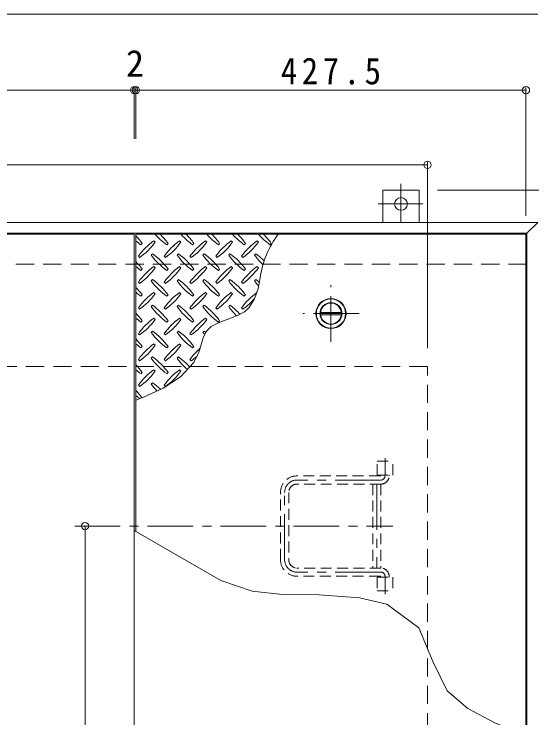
# Model space of a CAD drawing. Units: millimetres at full size, sheet at 1:10. Extents: x -2635 to 2730, y -1962 to 1900.
# Drawn here: x -1095 to -528, y 1093 to 1865 of the extents above; entities that cross this region are included whole.
import ezdxf
from ezdxf.enums import TextEntityAlignment as Align

# ---------------------------------------------------------------- set-up
doc = ezdxf.new("R2010")
doc.units = ezdxf.units.MM
doc.header["$LTSCALE"] = 10
doc.header["$PDMODE"] = 32
doc.header["$PDSIZE"] = 8
for name, pattern in [('CHAIN1', [8, 5, -1, 1, -1]), ('DASHED1', [1.8, 1.2, -0.6]), ('DASHED2', [3, 2, -1])]:
    doc.linetypes.add(name, pattern=pattern)
for name, color, linetype, lineweight in [('0-1_躯体', 2, 'CHAIN1', 9), ('0-2_仕上', 3, 'Continuous', 9), ('0-3_建具', 4, 'Continuous', 9), ('0-5_寸法', 4, 'Continuous', 9), ('0-6_ハッチ', 6, 'DASHED1', 9), ('0-9', 134, 'Continuous', 5), ('0-C', 4, 'Continuous', 9), ('0-E', 3, 'Continuous', 9), ('0-F', 7, 'Continuous', 9)]:
    doc.layers.add(name, color=color, linetype=linetype, lineweight=lineweight)
doc.styles.add('ＭＳ ゴシック', font='')
doc.styles.get('ＭＳ ゴシック').set_extended_font_data('MS Gothic')

msp = doc.modelspace()

# ---------------------------------------------------------------- linework, layer by layer
at = {"layer": '0-1_躯体', "linetype": 'DASHED2'}
for p, q in [((-533.28, 1590.72), (-2251.28, 1590.72)), ((-642.28, 1478.72), (-2142.28, 1478.72)), ((-642.28, 628.72), (-642.28, 1478.72))]:
    msp.add_line(p, q, dxfattribs=at)
at = {"layer": '0-1_躯体'}
for p, q in [((-748.03, 1505.72), (-748.03, 1567.72)), ((-717.03, 1536.72), (-779.03, 1536.72))]:
    msp.add_line(p, q, dxfattribs=at)
at = {"layer": '0-2_仕上'}
for p, q in [((-1391.28, 1623.72), (-963.78, 1623.72)), ((-963.78, 1623.72), (-963.78, 483.72)), ((-961.78, 1623.72), (-534.28, 1623.72)), ((-961.78, 1297.84), (-961.78, 1623.72)), ((-534.28, 1623.72), (-534.28, 483.72))]:
    msp.add_line(p, q, dxfattribs=at)
msp.add_circle((-748.03, 1536.72), 16.5, dxfattribs=at)
at = {"layer": '0-3_建具'}
for p, q in [((-2263.28, 1636.72), (-521.28, 1636.72)), ((-521.28, 1636.72), (-533.28, 1624.72)), ((-2251.28, 1624.72), (-533.28, 1624.72)), ((-533.28, 482.72), (-533.28, 1624.72))]:
    msp.add_line(p, q, dxfattribs=at)
at = {"layer": '0-5_寸法', "color": 7}
msp.add_line((-868.65, 1244.07), (-963.78, 1299), dxfattribs=at)
for points in [[(-635.98, 1154.58), (-651.8, 1192.04), (-686.76, 1218.27), (-716.73, 1224.92), (-760.85, 1228.25), (-801.22, 1228.67), (-834.52, 1232.42), (-868.65, 1244.07)], [(-598.06, 1103.9), (-620.63, 1123.14), (-635.98, 1154.58)], [(-533.28, 1074.1), (-567.82, 1087.47), (-598.06, 1103.9)]]:
    msp.add_lwpolyline(points, dxfattribs=at)
at = {"layer": '0-6_ハッチ', "color": 5, "lineweight": 5}
for p, q in [((-697.43, 1374.72), (-680.13, 1374.72)), ((-697.43, 1359.72), (-697.43, 1374.72)), ((-680.13, 1359.72), (-680.13, 1374.72)), ((-697.43, 1359.72), (-680.13, 1359.72)), ((-697.43, 1247.72), (-680.13, 1247.72)), ((-697.43, 1247.72), (-697.43, 1232.72)), ((-680.13, 1247.72), (-680.13, 1232.72)), ((-697.43, 1232.72), (-680.13, 1232.72))]:
    msp.add_line(p, q, dxfattribs=at)
at = {"layer": '0-6_ハッチ', "linetype": 'CHAIN1'}
for p, q in [((-688.78, 1358.72), (-688.78, 1378.08)), ((-693.28, 1354.22), (-785.28, 1354.22)), ((-798.78, 1266.72), (-798.78, 1340.72)), ((-1028.91, 1303.72), (-680.14, 1303.72)), ((-693.28, 1253.22), (-785.28, 1253.22)), ((-688.78, 1248.72), (-688.78, 1229.11))]:
    msp.add_line(p, q, dxfattribs=at)
at = {"layer": '0-6_ハッチ'}
for p, q in [((-694.28, 1358.72), (-785.28, 1358.72)), ((-684.28, 1358.72), (-684.28, 1359.72)), ((-693.28, 1349.72), (-785.28, 1349.72)), ((-803.28, 1266.72), (-803.28, 1340.72)), ((-794.28, 1340.72), (-794.28, 1266.72)), ((-693.28, 1257.72), (-785.28, 1257.72)), ((-694.28, 1248.72), (-785.28, 1248.72)), ((-684.28, 1248.72), (-684.28, 1247.72))]:
    msp.add_line(p, q, dxfattribs=at)
for centre, radius, start, end in [((-785.28, 1340.72), 18, 90, 180), ((-694.28, 1359.72), 1, 270, 0), ((-693.28, 1358.72), 9, 270, 0), ((-785.28, 1340.72), 9, 90, 180), ((-785.28, 1266.72), 18, 180, 270), ((-785.28, 1266.72), 9, 180, 270), ((-693.28, 1248.72), 9, 0, 90), ((-694.28, 1247.72), 1, 0, 90)]:
    msp.add_arc(centre, radius, start, end, dxfattribs=at)
at = {"layer": '0-6_ハッチ', "linetype": 'CHAIN1'}
for centre, radius, start, end in [((-693.28, 1358.72), 4.5, 270, 0), ((-785.28, 1340.72), 13.5, 90, 180), ((-785.28, 1266.72), 13.5, 180, 270), ((-693.28, 1248.72), 4.5, 0, 90)]:
    msp.add_arc(centre, radius, start, end, dxfattribs=at)
at = {"layer": '0-9'}
for p, q in [((-956.28, 1612.24), (-954.87, 1613.66)), ((-940.73, 1615.07), (-942.14, 1616.49)), ((-928, 1612.24), (-926.58, 1613.66)), ((-912.44, 1615.07), (-913.86, 1616.49)), ((-899.71, 1612.24), (-898.3, 1613.66)), ((-884.16, 1615.07), (-885.57, 1616.49)), ((-871.43, 1612.24), (-870.02, 1613.66)), ((-855.87, 1615.07), (-857.29, 1616.49)), ((-843.15, 1612.24), (-841.73, 1613.66)), ((-827.59, 1615.07), (-829, 1616.49)), ((-814.86, 1612.24), (-813.45, 1613.66)), ((-959.11, 1599.52), (-957.7, 1598.1)), ((-943.56, 1602.34), (-944.97, 1600.93)), ((-930.83, 1599.52), (-929.41, 1598.1)), ((-915.27, 1602.34), (-916.69, 1600.93)), ((-902.54, 1599.52), (-901.13, 1598.1)), ((-886.99, 1602.34), (-888.4, 1600.93)), ((-874.26, 1599.52), (-872.84, 1598.1)), ((-858.7, 1602.34), (-860.12, 1600.93)), ((-845.97, 1599.52), (-844.56, 1598.1)), ((-830.42, 1602.34), (-831.83, 1600.93)), ((-956.28, 1583.96), (-954.87, 1585.37)), ((-940.73, 1586.79), (-942.14, 1588.2)), ((-928, 1583.96), (-926.58, 1585.37)), ((-912.44, 1586.79), (-913.86, 1588.2)), ((-899.71, 1583.96), (-898.3, 1585.37)), ((-884.16, 1586.79), (-885.57, 1588.2)), ((-871.43, 1583.96), (-870.02, 1585.37)), ((-855.87, 1586.79), (-857.29, 1588.2)), ((-843.15, 1583.96), (-841.73, 1585.37)), ((-827.59, 1586.79), (-829, 1588.2)), ((-959.11, 1571.23), (-957.7, 1569.82)), ((-943.56, 1574.06), (-944.97, 1572.65)), ((-930.83, 1571.23), (-929.41, 1569.82)), ((-915.27, 1574.06), (-916.69, 1572.65)), ((-902.54, 1571.23), (-901.13, 1569.82)), ((-886.99, 1574.06), (-888.4, 1572.65)), ((-874.26, 1571.23), (-872.84, 1569.82)), ((-858.7, 1574.06), (-860.12, 1572.65)), ((-845.97, 1571.23), (-844.56, 1569.82)), ((-830.42, 1574.06), (-831.83, 1572.65)), ((-940.73, 1558.5), (-942.14, 1559.92)), ((-912.44, 1558.5), (-913.86, 1559.92)), ((-884.16, 1558.5), (-885.57, 1559.92)), ((-855.87, 1558.5), (-857.29, 1559.92)), ((-956.28, 1555.68), (-954.87, 1557.09)), ((-928, 1555.68), (-926.58, 1557.09)), ((-899.71, 1555.68), (-898.3, 1557.09)), ((-871.43, 1555.68), (-870.02, 1557.09)), ((-843.15, 1555.68), (-841.73, 1557.09)), ((-943.56, 1545.78), (-944.97, 1544.36)), ((-915.27, 1545.78), (-916.69, 1544.36)), ((-886.99, 1545.78), (-888.4, 1544.36)), ((-858.7, 1545.78), (-860.12, 1544.36)), ((-959.11, 1542.95), (-957.7, 1541.53)), ((-930.83, 1542.95), (-929.41, 1541.53)), ((-902.54, 1542.95), (-901.13, 1541.53)), ((-874.26, 1542.95), (-872.84, 1541.53)), ((-845.97, 1542.95), (-844.56, 1541.53)), ((-956.28, 1527.39), (-954.87, 1528.81)), ((-940.73, 1530.22), (-942.14, 1531.63)), ((-928, 1527.39), (-926.58, 1528.81)), ((-912.44, 1530.22), (-913.86, 1531.63)), ((-899.71, 1527.39), (-898.3, 1528.81)), ((-884.16, 1530.22), (-885.57, 1531.63)), ((-871.43, 1527.39), (-870.02, 1528.81)), ((-959.11, 1514.66), (-957.7, 1513.25)), ((-943.56, 1517.49), (-944.97, 1516.08)), ((-930.83, 1514.66), (-929.41, 1513.25)), ((-915.27, 1517.49), (-916.69, 1516.08)), ((-902.54, 1514.66), (-901.13, 1513.25)), ((-886.99, 1517.49), (-888.4, 1516.08)), ((-956.28, 1499.11), (-954.87, 1500.52)), ((-940.73, 1501.94), (-942.14, 1503.35)), ((-928, 1499.11), (-926.58, 1500.52)), ((-912.44, 1501.94), (-913.86, 1503.35)), ((-899.71, 1499.11), (-898.3, 1500.52)), ((-959.11, 1486.38), (-957.7, 1484.96)), ((-943.56, 1489.21), (-944.97, 1487.79)), ((-930.83, 1486.38), (-929.41, 1484.96)), ((-915.27, 1489.21), (-916.69, 1487.79)), ((-902.54, 1486.38), (-901.13, 1484.96)), ((-940.73, 1473.65), (-942.14, 1475.07)), ((-912.44, 1473.65), (-913.86, 1475.07)), ((-956.28, 1470.82), (-954.87, 1472.24)), ((-928, 1470.82), (-926.58, 1472.24)), ((-943.56, 1460.92), (-944.97, 1459.51)), ((-959.11, 1458.09), (-957.7, 1456.68)), ((-930.83, 1458.09), (-929.41, 1456.68))]:
    msp.add_line(p, q, dxfattribs=at)
msp.add_lwpolyline([(-961.78, 1441.8), (-953.51, 1445.13), (-931.76, 1455.09), (-912.8, 1467.25), (-898.39, 1483.03), (-892.81, 1494.38), (-891.67, 1497.86), (-889.91, 1504.01), (-888.02, 1510), (-885.57, 1515.47), (-883.72, 1518.26), (-879.44, 1522.37), (-869.84, 1527.47), (-858.87, 1531.37), (-848.2, 1535.56), (-842.8, 1538.72), (-837.96, 1543.1), (-831.87, 1552.72), (-827.93, 1564.3), (-825.57, 1575.73)], dxfattribs=at)
for centre, radius, start, end in [((-1013.91, 1571.59), 72.5, 35.47272, 44.0249), ((-885.93, 1671.29), 72.5, 221.00789, 234.5273), ((-985.63, 1571.59), 72.5, 35.47272, 45.97511), ((-857.64, 1671.29), 72.5, 221.00789, 234.5273), ((-957.34, 1571.59), 72.5, 35.47272, 45.97511), ((-829.36, 1671.29), 72.5, 221.00789, 234.5273), ((-929.06, 1571.59), 72.5, 35.47272, 45.97511), ((-801.07, 1671.29), 72.5, 221.00789, 234.5273), ((-900.78, 1571.59), 72.5, 35.47272, 45.97511), ((-772.79, 1671.29), 72.5, 221.00789, 234.5273), ((-724.38, 1561.97), 102.13, 142.79805, 172.25462), ((-872.49, 1571.59), 72.5, 35.47272, 45.97511), ((-914.21, 1671.29), 72.5, 228.99213, 234.5273), ((-900.07, 1557.44), 72.5, 125.47272, 144.5273), ((-999.77, 1657.15), 72.5, 305.47256, 324.5273), ((-871.78, 1557.44), 72.5, 125.47272, 144.5273), ((-971.49, 1657.15), 72.5, 305.47256, 324.5273), ((-843.5, 1557.44), 72.5, 125.47272, 144.5273), ((-943.2, 1657.15), 72.5, 305.47256, 324.5273), ((-815.22, 1557.44), 72.5, 125.47272, 144.5273), ((-914.92, 1657.15), 72.5, 305.47256, 324.5273), ((-786.93, 1557.44), 72.5, 125.47272, 144.5273), ((-886.63, 1657.15), 72.5, 305.47256, 324.5273), ((-885.93, 1643), 72.5, 215.47258, 234.5273), ((-985.63, 1543.3), 72.5, 35.47272, 54.5273), ((-857.64, 1643), 72.5, 215.47258, 234.5273), ((-957.34, 1543.3), 72.5, 35.47272, 54.5273), ((-829.36, 1643), 72.5, 215.47258, 234.5273), ((-929.06, 1543.3), 72.5, 35.47272, 54.5273), ((-801.07, 1643), 72.5, 215.47258, 234.5273), ((-900.78, 1543.3), 72.5, 35.47272, 54.5273), ((-772.79, 1643), 72.5, 215.47258, 226.69856), ((-872.49, 1543.3), 72.5, 44.94598, 54.5273), ((-1013.91, 1543.3), 72.5, 35.47272, 44.0249), ((-914.21, 1643), 72.5, 228.99213, 234.5273), ((-900.07, 1529.16), 72.5, 125.47272, 144.5273), ((-999.77, 1628.86), 72.5, 305.47256, 324.5273), ((-871.78, 1529.16), 72.5, 125.47272, 144.5273), ((-971.49, 1628.86), 72.5, 305.47256, 324.5273), ((-843.5, 1529.16), 72.5, 125.47272, 144.5273), ((-943.2, 1628.86), 72.5, 305.47256, 324.5273), ((-815.22, 1529.16), 72.5, 125.47272, 144.5273), ((-914.92, 1628.86), 72.5, 305.47256, 324.5273), ((-786.93, 1529.16), 72.5, 125.47272, 144.5273), ((-886.63, 1628.86), 72.5, 305.47256, 324.5273), ((-885.93, 1614.72), 72.5, 215.47258, 234.5273), ((-985.63, 1515.02), 72.5, 35.47272, 54.5273), ((-857.64, 1614.72), 72.5, 215.47258, 234.5273), ((-957.34, 1515.02), 72.5, 35.47272, 54.5273), ((-829.36, 1614.72), 72.5, 215.47258, 234.5273), ((-929.06, 1515.02), 72.5, 35.47272, 54.5273), ((-801.07, 1614.72), 72.5, 215.47258, 234.5273), ((-900.78, 1515.02), 72.5, 35.47272, 54.5273), ((-772.79, 1614.72), 72.5, 215.47258, 221.1628), ((-872.49, 1515.02), 72.5, 50.65677, 54.5273), ((-1013.91, 1515.02), 72.5, 35.47272, 44.0249), ((-914.21, 1614.72), 72.5, 228.99213, 234.5273), ((-900.07, 1500.87), 72.5, 125.47272, 144.5273), ((-871.78, 1500.87), 72.5, 125.47272, 144.5273), ((-843.5, 1500.87), 72.5, 125.47272, 144.5273), ((-815.22, 1500.87), 72.5, 125.47272, 144.5273), ((-786.93, 1500.87), 72.5, 126.00705, 144.5273), ((-999.77, 1600.58), 72.5, 305.47256, 324.5273), ((-971.49, 1600.58), 72.5, 305.47256, 324.52728), ((-943.2, 1600.58), 72.5, 305.47256, 324.52728), ((-914.92, 1600.58), 72.5, 305.47256, 324.52728), ((-886.63, 1600.58), 72.5, 305.47256, 319.2924), ((-885.93, 1586.43), 72.5, 215.47258, 234.5273), ((-985.63, 1486.73), 72.5, 35.47272, 54.5273), ((-857.64, 1586.43), 72.5, 215.47258, 234.5273), ((-957.34, 1486.73), 72.5, 35.47272, 54.5273), ((-829.36, 1586.43), 72.5, 215.47258, 234.5273), ((-929.06, 1486.73), 72.5, 35.47272, 54.5273), ((-801.07, 1586.43), 72.5, 215.47258, 225.99713), ((-900.78, 1486.73), 72.5, 42.74814, 54.5273), ((-1013.91, 1486.73), 72.5, 35.47272, 44.0249), ((-914.21, 1586.43), 72.5, 228.99213, 234.5273), ((-900.07, 1472.59), 72.5, 125.47272, 144.5273), ((-999.77, 1572.29), 72.5, 305.47256, 324.5273), ((-871.78, 1472.59), 72.5, 125.47272, 144.5273), ((-971.49, 1572.29), 72.5, 305.47256, 324.5273), ((-843.5, 1472.59), 72.5, 125.47272, 144.5273), ((-943.2, 1572.29), 72.5, 305.47256, 324.5273), ((-885.93, 1558.15), 72.5, 215.47258, 234.5273), ((-985.63, 1458.45), 72.5, 35.47272, 54.5273), ((-857.64, 1558.15), 72.5, 215.47258, 234.5273), ((-957.34, 1458.45), 72.5, 35.47272, 54.5273), ((-829.36, 1558.15), 72.5, 215.47258, 218.03572), ((-929.06, 1458.45), 72.5, 52.70831, 54.5273), ((-1013.91, 1458.45), 72.5, 35.47272, 44.0249), ((-914.21, 1558.15), 72.5, 228.99213, 234.5273), ((-900.07, 1444.31), 72.5, 125.47272, 144.5273), ((-999.77, 1544.01), 72.5, 305.47256, 324.5273), ((-871.78, 1444.31), 72.5, 125.47272, 144.5273), ((-971.49, 1544.01), 72.5, 305.47256, 324.5273), ((-843.5, 1444.31), 72.5, 131.38763, 144.5273), ((-943.2, 1544.01), 72.5, 305.47256, 311.59831), ((-885.93, 1529.87), 72.5, 215.47258, 234.5273), ((-985.63, 1430.16), 72.5, 35.47272, 54.5273), ((-857.64, 1529.87), 72.5, 215.47258, 228.77962), ((-957.34, 1430.16), 72.5, 41.35275, 54.5273), ((-1013.91, 1430.16), 72.5, 35.47272, 44.0249), ((-914.21, 1529.87), 72.5, 228.99213, 234.5273), ((-900.07, 1416.02), 72.5, 125.47272, 144.5273), ((-871.78, 1416.02), 72.5, 125.47272, 144.5273), ((-999.77, 1515.72), 72.5, 305.47256, 324.5273), ((-971.49, 1515.72), 72.5, 305.47256, 324.5273), ((-885.93, 1501.58), 72.5, 215.47258, 223.25978), ((-985.63, 1401.88), 72.5, 45.57452, 54.5273), ((-1013.91, 1401.88), 72.5, 35.94795, 44.0249), ((-914.21, 1501.58), 72.5, 228.99213, 233.25279)]:
    msp.add_arc(centre, radius, start, end, dxfattribs=at)
at = {"layer": '0-C'}
for p, q in [((-759.46, 1537.97), (-736.6, 1537.97)), ((-759.46, 1535.47), (-736.6, 1535.47))]:
    msp.add_line(p, q, dxfattribs=at)
at = {"layer": '0-C', "linetype": 'DASHED1'}
for p, q in [((-702.28, 1349.72), (-702.28, 1257.72)), ((-693.28, 1349.72), (-693.28, 1257.72))]:
    msp.add_line(p, q, dxfattribs=at)
at = {"layer": '0-C', "linetype": 'CHAIN1'}
msp.add_line((-697.78, 1349.72), (-697.78, 1257.72), dxfattribs=at)
at = {"layer": '0-C', "color": 2}
for radius in [16, 12, 11.75]:
    msp.add_circle((-748.03, 1536.72), radius, dxfattribs=at)
at = {"layer": '0-C'}
msp.add_circle((-748.03, 1536.72), 11.5, dxfattribs=at)
at = {"layer": '0-E', "linetype": 'CHAIN1'}
for p, q in [((-671.28, 1679.07), (-671.28, 1636.92)), ((-696.12, 1656.92), (-647.24, 1656.92))]:
    msp.add_line(p, q, dxfattribs=at)
at = {"layer": '0-E'}
for p, q in [((-691.28, 1671.92), (-651.28, 1671.92)), ((-691.28, 1636.72), (-691.28, 1671.92)), ((-651.28, 1636.72), (-651.28, 1671.92))]:
    msp.add_line(p, q, dxfattribs=at)
msp.add_circle((-671.28, 1656.92), 7, dxfattribs=at)
at = {"layer": '0-F'}
for p, q in [((-2263.28, 1865.07), (-521.28, 1865.07)), ((-963.78, 1784.6), (-963.78, 1728.13)), ((-961.78, 1784.6), (-961.78, 1728.13)), ((-534.28, 1784.6), (-534.28, 1643.72)), ((-1391.28, 1781.6), (-963.78, 1781.6)), ((-963.78, 1781.6), (-961.78, 1781.6)), ((-961.78, 1781.6), (-534.28, 1781.6)), ((-2142.28, 1699.75), (-642.28, 1699.75)), ((-642.28, 1702.75), (-642.28, 1498.72)), ((-349.76, 1671.92), (-631.28, 1671.92)), ((-1017.54, 803.72), (-1017.54, 1303.72))]:
    msp.add_line(p, q, dxfattribs=at)
for p in [(-963.78, 1781.6), (-961.78, 1781.6), (-534.28, 1781.6), (-642.28, 1699.75), (-1017.54, 1303.72)]:
    msp.add_point(p, dxfattribs=at)

# ---------------------------------------------------------------- texts
at = {"layer": '0-F', "color": 2, "style": 'ＭＳ ゴシック'}
msp.add_text('2', height=29.33, dxfattribs=at).set_placement((-972.78, 1787.6), align=Align.BOTTOM_LEFT)
at = {"layer": '0-F', "color": 2, "insert": (-803.03, 1787.6), "char_height": 29.33, "attachment_point": 7, "style": 'ＭＳ ゴシック'}
msp.add_mtext('\\T1.28;\\W0.9;427.5', dxfattribs=at)

doc.saveas('drawing.dxf')
